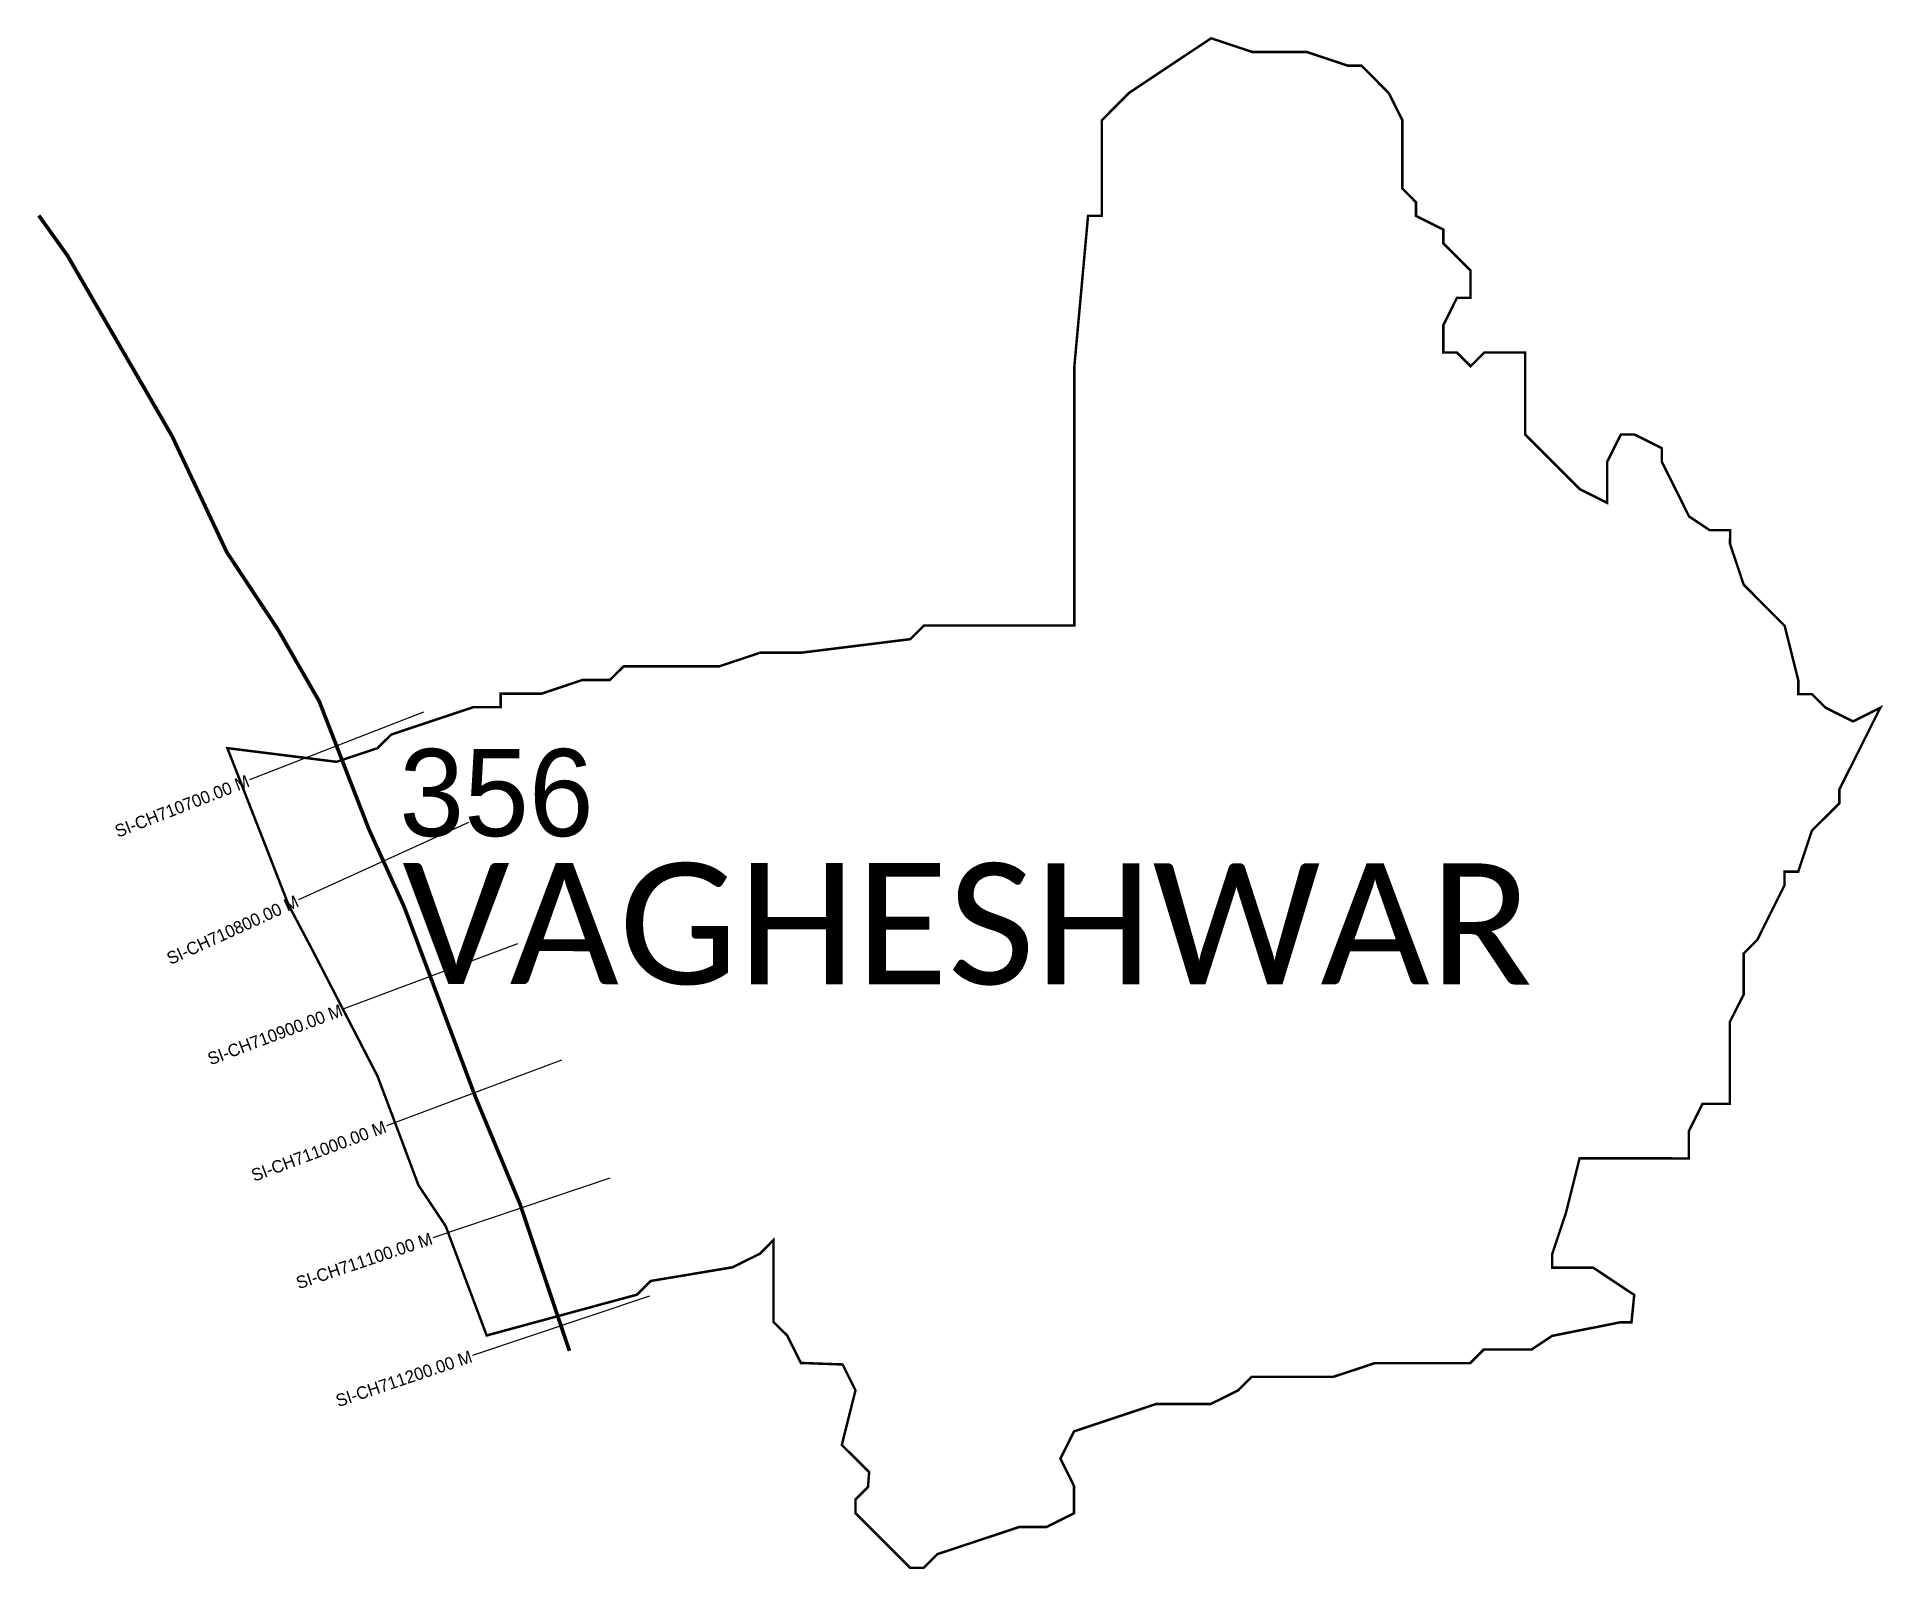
# Model space of a CAD drawing. Header units: metres. Extents: x 352879 to 354363, y 1752001 to 1753232.
import ezdxf
from ezdxf.enums import TextEntityAlignment as Align

# ---------------------------------------------------------------- set-up
doc = ezdxf.new("R2010")
doc.units = ezdxf.units.M
for name, color, linetype in [('CS', 134, 'Continuous'), ('CSMark', 6, 'Continuous'), ('NATURALLY PROTECTED', 3, 'Continuous'), ('VILLAGE NAME', 250, 'Continuous')]:
    doc.layers.add(name, color=color, linetype=linetype)

msp = doc.modelspace()

# ---------------------------------------------------------------- linework, layer by layer
at = {"color": 6, "const_width": 2}
msp.add_lwpolyline([(353032.4, 1752660.7), (353120.2, 1752649.7), (353153.1, 1752660.7), (353164.1, 1752671.6), (353230, 1752693.6), (353252, 1752693.6), (353252, 1752704.5), (353284.9, 1752704.5), (353317.8, 1752715.5), (353339.8, 1752715.5), (353350.8, 1752726.4), (353427.6, 1752726.4), (353460.6, 1752737.4), (353493.5, 1752737.4), (353581.3, 1752748.3), (353592.3, 1752759.3), (353713.1, 1752759.2), (353713.1, 1752967.8), (353724.1, 1753088.6), (353735.1, 1753088.6), (353735.2, 1753165.4), (353757.1, 1753187.4), (353823, 1753231.3), (353856, 1753220.3), (353899.8, 1753220.3), (353932.8, 1753209.3), (353943.8, 1753209.3), (353965.7, 1753187.3), (353976.7, 1753165.4), (353976.7, 1753110.5), (353987.6, 1753099.5), (353987.6, 1753088.5), (354009.6, 1753077.5), (354009.6, 1753066.5), (354031.5, 1753044.6), (354031.5, 1753022.6), (354020.5, 1753022.6), (354009.6, 1753000.7), (354009.6, 1752978.7), (354020.5, 1752978.7), (354031.5, 1752967.7), (354042.5, 1752978.7), (354075.4, 1752978.7), (354075.4, 1752912.8), (354119.3, 1752868.9), (354141.2, 1752857.9), (354141.2, 1752890.8), (354152.3, 1752912.8), (354163.2, 1752912.8), (354185.2, 1752901.8), (354185.2, 1752890.8), (354207.1, 1752846.9), (354223.6, 1752835.9), (354240.1, 1752835.9), (354240, 1752824.9), (354251, 1752792), (354283.9, 1752759), (354294.9, 1752715.1), (354294.9, 1752704.1), (354305.9, 1752704.1), (354316.8, 1752693.2), (354338.8, 1752682.2), (354360.8, 1752693.2), (354327.8, 1752627.3), (354327.8, 1752616.3), (354305.8, 1752594.4), (354294.8, 1752561.4), (354283.8, 1752561.4), (354283.8, 1752550.5), (354261.9, 1752506.6), (354250.9, 1752495.6), (354250.9, 1752462.6), (354239.9, 1752440.7), (354239.9, 1752374.8), (354217.9, 1752374.8), (354206.9, 1752352.9), (354206.9, 1752330.9), (354119.1, 1752331), (354108.1, 1752287), (354097.1, 1752254.1), (354097.1, 1752243.1), (354130, 1752243.1), (354163, 1752221.2), (354161.1, 1752202.1), (354160.8, 1752199.2), (354158.1, 1752199.2), (354158.1, 1752199.2), (354156.9, 1752199.2), (354152, 1752199.2), (354114.7, 1752191.8), (354097.1, 1752188.3), (354080.6, 1752177.3), (354042.2, 1752177.3), (354031.2, 1752166.3), (354006.7, 1752166.3), (353954.4, 1752166.3), (353921.4, 1752155.4), (353855.6, 1752155.4), (353844.6, 1752144.4), (353822.6, 1752133.5), (353778.7, 1752133.5), (353712.8, 1752111.5), (353701.9, 1752089.6), (353712.8, 1752067.6), (353712.8, 1752045.7), (353690.8, 1752034.7), (353668.9, 1752034.7), (353603, 1752012.8), (353592, 1752001.8), (353581.1, 1752001.8), (353537.2, 1752045.7), (353537.2, 1752056.7), (353547.2, 1752066.7), (353548.2, 1752078.7), (353526.2, 1752100.6), (353537.2, 1752144.5), (353526.8, 1752165.3), (353493.3, 1752166.5), (353482.3, 1752188.5), (353471.3, 1752199.4), (353471.3, 1752265.3), (353460.4, 1752254.3), (353438.4, 1752243.4), (353372.6, 1752232.4), (353361.6, 1752221.4), (353240.8, 1752188.6), (353209.8, 1752271.3), (353207.9, 1752276.4), (353186, 1752309.3), (353167.1, 1752359.8), (353153, 1752397.2), (353099.8, 1752500.2), (353081.7, 1752534.4), (353063.6, 1752580.8), (353032.4, 1752660.7)], dxfattribs=at)
at = {"layer": 'CS'}
for p, q in [((353190.1, 1752689.5), (353050.3, 1752635.2)), ((353226.1, 1752600.8), (353089.6, 1752538.7)), ((353265.7, 1752503.5), (353125.3, 1752450.9)), ((353300.8, 1752409.8), (353160.3, 1752357.2)), ((353339.8, 1752315), (353197.6, 1752267.2)), ((353371.6, 1752220.2), (353229.4, 1752172.4))]:
    msp.add_line(p, q, dxfattribs=at)
at = {"layer": 'NATURALLY PROTECTED', "const_width": 3, "flags": 128}
msp.add_lwpolyline([(352880.9, 1753088.8), (352903.9, 1753056.6), (352952, 1752973.6), (352970.9, 1752941), (352988, 1752911.4), (353031.9, 1752818.3), (353073.2, 1752755.8), (353106.3, 1752698.2), (353130.8, 1752635), (353146.1, 1752595.6), (353174.6, 1752532.9), (353231.8, 1752380.2), (353267.7, 1752293.9), (353307.3, 1752176.2)], dxfattribs=at)

# ---------------------------------------------------------------- texts
at = {"insert": (353170.6, 1752660), "char_height": 70, "attachment_point": 1}
msp.add_mtext_dynamic_manual_height_columns('356', width=95.172, gutter_width=1, heights=[0], dxfattribs=at)
at = {"layer": 'CSMark'}
for s, rotation, p in [('SI-CH710700.00 M', 21.234, (353049.3, 1752634.8)), ('SI-CH710800.00 M', 24.4634, (353088.7, 1752538.3)), ('SI-CH710900.00 M', 20.5193, (353124.3, 1752450.5)), ('SI-CH711000.00 M', 20.5193, (353159.4, 1752356.9)), ('SI-CH711100.00 M', 18.5708, (353196.6, 1752266.9)), ('SI-CH711200.00 M', 18.5708, (353228.5, 1752172.1))]:
    msp.add_text(s, height=10, rotation=rotation, dxfattribs=at).set_placement(p, align=Align.MIDDLE_RIGHT)
at = {"layer": 'VILLAGE NAME', "insert": (353173.1, 1752568.4), "char_height": 97.384, "attachment_point": 1, "rotation": 359.9793}
msp.add_mtext_dynamic_manual_height_columns('{\\fCalibri|b0|i0|c0|p34;VAGHESHWAR}', width=960.962, gutter_width=486.9, heights=[0], dxfattribs=at)

doc.saveas('drawing.dxf')
